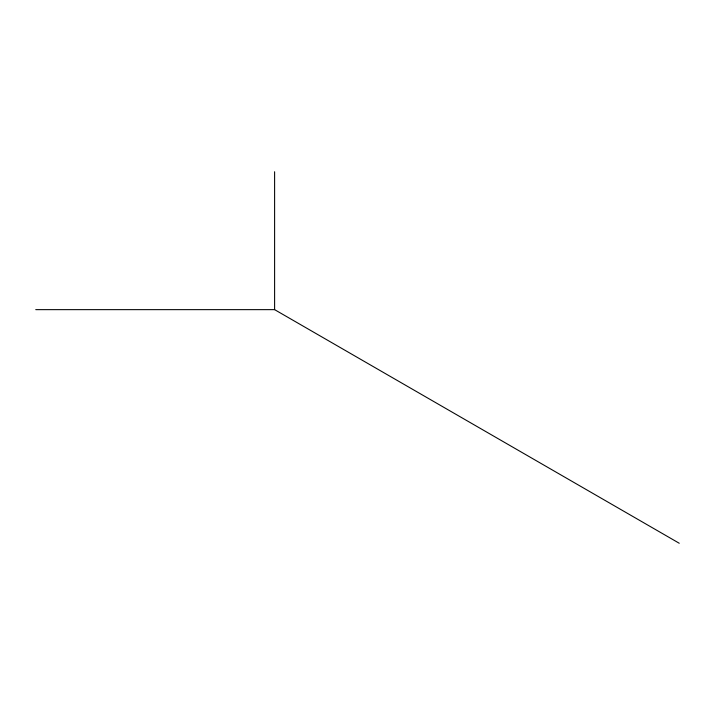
<?xml version="1.0" encoding="UTF-8"?>
<svg xmlns="http://www.w3.org/2000/svg" width="715" height="715" viewBox="0 0 715 715"><rect width="100%" height="100%" fill="white"/><g stroke="black" fill="none" stroke-linecap="round" stroke-linejoin="round"><path stroke-width="1.07" d="M35.75 309.64L274.605 309.64L679.25 543.257M274.605 171.743L274.605 309.64"/></g></svg>
